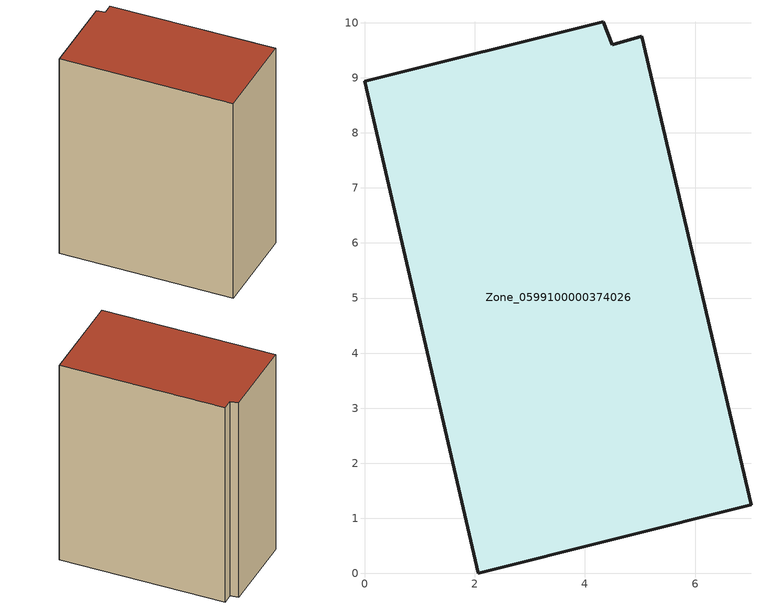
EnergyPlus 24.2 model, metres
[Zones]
Zone_0599100000374026
 floor ground (C_G): 4.5,9.6 5.03,9.75 7.02,1.24 2.06,0 0,8.93 4.33,10.02 z0
 wall outside (C_F): 2.06,0 7.02,1.24 5.03,9.75 4.5,9.6 4.33,10.02 0,8.93 2.06,0 z0:11.29
 roof outside (C_R): 5.03,9.75 4.5,9.6 4.33,10.02 0,8.93 2.06,0 7.02,1.24 z11.29
[BUILDING]
Pand.0599100000374026: North Axis=0; Terrain=City; Loads Convergence Tolerance Value=0.04; Temperature Convergence Tolerance Value=0.4; Solar Distribution=FullExterior; Maximum Number of Warmup Days=25; Minimum Number of Warmup Days=1
[Site:Location]
Rotterdam.The.Hague.AP_ZH_NLD Design_Conditions: Latitude=51.96; Longitude=4.45; Time Zone=1; Elevation=-4.5
[SITE:GROUNDTEMPERATURE:BUILDINGSURFACE]
18, 18, 18, 18, 18, 18, 18, 18, 18, 18, 18, 18
[MATERIAL] Thermal Absorptance=0.9; Solar Absorptance=0.7; Visible Absorptance=0.7
Name | Roughness | Thickness | Conductivity | Density | Specific Heat
G.TI.1992-2005 | MediumSmooth | 0.15 | 0.06 | 540 | 1210
F.TI.1992-2005 | Rough | 0.3 | 0.12 | 1920 | 840
R.TI.1992-2005 | MediumRough | 0.2 | 0.08 | 1500 | 1000
[CONSTRUCTION]
C_G: G.TI.1992-2005
C_F: F.TI.1992-2005
C_R: R.TI.1992-2005
[ZONE]
Zone_0599100000374026: Type=1; Multiplier=1; Ceiling Height=Autocalculate; Volume=Autocalculate; Floor Area=autocalculate; Part of Total Floor Area=Yes
[ZONEINFILTRATION:DESIGNFLOWRATE]
Infil_Zone_0599100000374026: Zone or ZoneList or Space or SpaceList=Zone_0599100000374026; Schedule=AlwaysOn; Design Flow Rate Calculation Method=Flow/Area; Flow Rate per Floor Area=0.0015; Constant Term Coefficient=1; Temperature Term Coefficient=0; Velocity Term Coefficient=0; Velocity Squared Term Coefficient=0
[HVACTEMPLATE:ZONE:IDEALLOADSAIRSYSTEM]
Zone_0599100000374026: Maximum Heating Supply Air Temperature=50; Minimum Cooling Supply Air Temperature=13; Maximum Heating Supply Air Humidity Ratio=0.0156; Minimum Cooling Supply Air Humidity Ratio=0.0077; Heating Limit=NoLimit; Cooling Limit=NoLimit; Dehumidification Control Type=ConstantSensibleHeatRatio; Cooling Sensible Heat Ratio=0.7; Dehumidification Setpoint=60; Humidification Control Type=None; Humidification Setpoint=30; Outdoor Air Method=None; Outdoor Air Flow Rate per Person=0.00944; Outdoor Air Flow Rate per Zone Floor Area=0; Outdoor Air Flow Rate per Zone=0; Demand Controlled Ventilation Type=None; Outdoor Air Economizer Type=NoEconomizer; Heat Recovery Type=None; Sensible Heat Recovery Effectiveness=0.7; Latent Heat Recovery Effectiveness=0.65
[ZONECONTROL:THERMOSTAT]
ThermostatControl_Zone_0599100000374026: Zone or ZoneList=Zone_0599100000374026; Control Type Schedule=DualSetpointControlType; Control 1=Thermostat_Zone_0599100000374026; Temperature Difference Between Cutout And Setpoint=0
[THERMOSTATSETPOINT:DUALSETPOINT]
Thermostat_Zone_0599100000374026: Heating Setpoint Temperature Schedule=HeatingSetpoint_Zone_0599100000374026; Cooling Setpoint Temperature Schedule=CoolingSetpoint_Zone_0599100000374026
[SCHEDULE:COMPACT]
HeatingSetpoint_Zone_0599100000374026: Through: 12/31, For: AllDays, Until: 24:00, 21
CoolingSetpoint_Zone_0599100000374026: Through: 12/31, For: AllDays, Until: 24:00, 24
DualSetpointControlType: Through: 12/31, For: AllDays, Until: 24:00, 4
AlwaysOn: Through: 12/31, For: AllDays, Until: 24:00, 1
